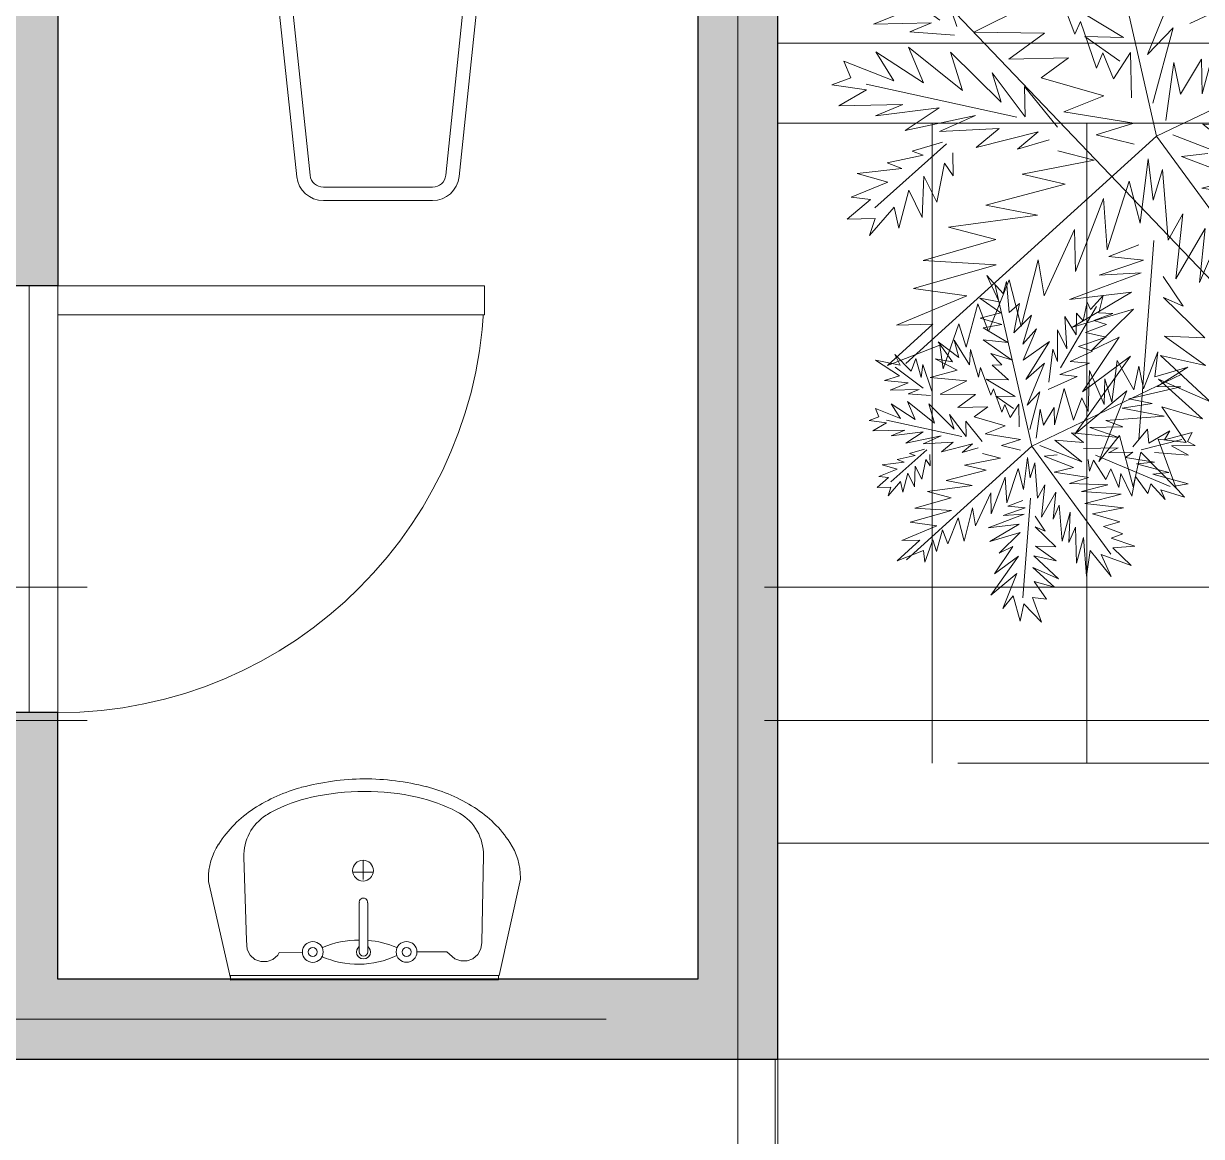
# Model space of a CAD drawing. Header units: metres. Extents: x -54 to 264, y -14 to 31.
# Drawn here: x 31.406 to 33.616, y 17.995 to 20.082 of the extents above; entities that cross this region are included whole.
import ezdxf

# ---------------------------------------------------------------- set-up
doc = ezdxf.new("R2010")
doc.units = ezdxf.units.M
doc.header["$LTSCALE"] = 0.001
doc.linetypes.add('CENTERX2', pattern=[101.6, 63.5, -12.7, 12.7, -12.7])
doc.linetypes.add('HIDDENX2', pattern=[19.05, 12.7, -6.35])
doc.layers.get('0').update_dxf_attribs({"lineweight": 13, "true_color": 0x000000})
for name, color, linetype, lineweight, true_color in [('Jach-Anotaciones-Hatch-Lum50%', 9, 'Continuous', 13, 0x808080), ('Jach-Anotaciones-Hatch-Lum80%', 250, 'Continuous', 13, 0x333333), ('JACH-Anotaciones-Lineas-EJES', 7, 'CENTERX2', 9, 0x666666), ('JACH-Arq-Lineas-Piso', 7, 'Continuous', 13, 0x1a1a1a), ('JACH-Arq-Lineas-Proyeccion', 250, 'HIDDENX2', 13, 0x333333), ('JACH-Arq-Líneas-ProyeccionCerramientos', 7, 'HIDDENX2', 13, 0x000000), ('JACH-Arq-Mobiliario01-', 250, 'Continuous', 9, 0x333333), ('JACH-Arq-Puertas01-', 7, 'Continuous', 13, 0x404040), ('JACH-ArqPaisaje-Vegetación', 7, 'Continuous', 13, 0x999999)]:
    doc.layers.add(name, color=color, linetype=linetype, lineweight=lineweight, true_color=true_color)
doc.layers.add('JACH-Arq-Muros01-Carga', color=3, linetype='Continuous', lineweight=25)

# ---------------------------------------------------------------- blocks, each defined once
blk = doc.blocks.new('*U74')
at = {"lineweight": 0}
blk.add_arc((0.075, 0), 0.8, 270, 360, dxfattribs=at)
at = {"layer": 'Jach-Anotaciones-Hatch-Lum50%'}
blk.add_lwpolyline([(0.021, 0), (0.021, -0.8), (0.075, -0.8), (0.075, 0)], close=True, dxfattribs=at)
at = {"lineweight": 30}
blk.add_wipeout([(0.075, -0.054), (0.875, -0.054), (0.875, 0), (0.075, 0)], dxfattribs=at)
blk.add_lwpolyline([(0.075, -0.054), (0.875, -0.054), (0.875, 0), (0.075, 0)], close=True)
blk = doc.blocks.new('A$C274B7A8C')
for p, q in [((0.025, 0.7), (0.475, 0.7)), ((0, 0.525), (0, 0.675)), ((0.5, 0.675), (0.5, 0.525)), ((0.475, 0.5), (0.025, 0.5)), ((0.05, 0.5), (0.0979, 0.0448)), ((0.4021, 0.0448), (0.45, 0.5)), ((0.1055, 0.475), (0.3945, 0.475)), ((0.0807, 0.4474), (0.1228, 0.0474)), ((0.3772, 0.0474), (0.4193, 0.4474)), ((0.1476, 0.025), (0.3524, 0.025)), ((0.1476, 0), (0.3524, 0))]:
    blk.add_line(p, q)
for centre, radius, start, end in [((0.025, 0.675), 0.025, 90, 180), ((0.475, 0.675), 0.025, 0, 90), ((0.025, 0.525), 0.025, 180, 270), ((0.475, 0.525), 0.025, 270, 0), ((0.1055, 0.45), 0.025, 90, 186.009), ((0.3945, 0.45), 0.025, 353.991, 90), ((0.1476, 0.05), 0.05, 186.009, 270), ((0.1476, 0.05), 0.025, 186.009, 270), ((0.3524, 0.05), 0.025, 270, 353.991), ((0.3524, 0.05), 0.05, 270, 353.991)]:
    blk.add_arc(centre, radius, start, end)
blk = doc.blocks.new('A$C6AA41FE3')
at = {"linetype": 'ByBlock'}
for p, q in [((0.1919, 0.5849), (0.3733, 0.5439)), ((0.3687, 0.04), (0.3687, 0.5439)), ((0.3687, 0.5439), (0.3772, 0.5439)), ((0.3772, 0.0411), (0.3772, 0.5439)), ((0.3026, 0.514), (0.1469, 0.5187)), ((0.32, 0.5127), (0.3026, 0.514)), ((0.3305, 0.5069), (0.32, 0.5127)), ((0.3383, 0.4979), (0.3305, 0.5069)), ((0.3425, 0.4869), (0.3383, 0.4979)), ((0.3425, 0.4752), (0.3425, 0.4869)), ((0.3305, 0.4553), (0.3383, 0.4642)), ((0.3383, 0.4642), (0.3425, 0.4752)), ((0.3251, 0.409), (0.3253, 0.4524)), ((0.3253, 0.4524), (0.3305, 0.4553)), ((0.1747, 0.3146), (0.1747, 0.2774)), ((0.1525, 0.2951), (0.1884, 0.2951)), ((0.2326, 0.3025), (0.3243, 0.3025)), ((0.2326, 0.3021), (0.2326, 0.3025)), ((0.3243, 0.3025), (0.3243, 0.3024)), ((0.2326, 0.2863), (0.2326, 0.2867)), ((0.3243, 0.2863), (0.2326, 0.2863)), ((0.3243, 0.2864), (0.3243, 0.2863)), ((0.3243, 0.1379), (0.3245, 0.1941)), ((0.3374, 0.1229), (0.3243, 0.1379)), ((0.3415, 0.1119), (0.3374, 0.1229)), ((0.3415, 0.1002), (0.3415, 0.1119)), ((0.3296, 0.0802), (0.3374, 0.0892)), ((0.3374, 0.0892), (0.3415, 0.1002)), ((0.144, 0.0693), (0.3071, 0.0724)), ((0.3071, 0.0724), (0.3191, 0.0744)), ((0.3191, 0.0744), (0.3296, 0.0802)), ((0.188, 0), (0.3687, 0.04)), ((0.3772, 0.0411), (0.3687, 0.0411))]:
    blk.add_line(p, q, dxfattribs=at)
for centre, radius in [((0.3245, 0.3895), 0.0195), ((0.3245, 0.3895), 0.00849), ((0.172, 0.2951), 0.0195), ((0.3245, 0.2136), 0.0195), ((0.3245, 0.2136), 0.00849)]:
    blk.add_circle(centre, radius, dxfattribs=at)
for centre, radius, start, end in [((0.1864, 0.4671), 0.118, 89.1785, 123.1413), ((0.1877, 0.4667), 0.1183, 87.9266, 89.8113), ((0.241, 0.3799), 0.2208, 122.6461, 147.0936), ((0.1441, 0.4288), 0.09, 88.2595, 147.7588), ((0.3304, 0.324), 0.3262, 147.383, 164.6821), ((0.3272, 0.3256), 0.3003, 152.1306, 167.3001), ((0.2193, 0.3814), 0.1789, 147.7588, 151.7723), ((0.4743, 0.289), 0.4743, 165.1956, 179.4863), ((0.5, 0.2906), 0.4766, 167.7656, 179.7702), ((0.4839, 0.3016), 0.1818, 157.4645, 179.7061), ((0.1798, 0.3042), 0.1678, 334.4875, 24.1794), ((0.4743, 0.2935), 0.4743, 180.0316, 194.3223), ((0.5, 0.2944), 0.4766, 180.2298, 192.2344), ((0.2312, 0.2944), 0.0078, 80.1551, 279.8449), ((0.3243, 0.2944), 0.013, 218.4979, 141.5021), ((0.3243, 0.2944), 0.0134, 270, 90), ((0.3243, 0.2944), 0.00798, 270, 90), ((0.4839, 0.3016), 0.1818, 184.8087, 202.5355), ((0.3272, 0.2594), 0.3003, 192.6999, 207.8694), ((0.33, 0.2597), 0.3262, 194.841, 212.14), ((0.2193, 0.2037), 0.1789, 208.2281, 209.9799), ((0.1423, 0.1592), 0.09, 209.9799, 271.0537), ((0.2402, 0.2046), 0.2208, 212.4413, 236.8887), ((0.1848, 0.1179), 0.1179, 236.4084, 270.3713), ((0.1861, 0.1183), 0.1183, 269.7541, 270.9471)]:
    blk.add_arc(centre, radius, start, end, dxfattribs=at)
blk = doc.blocks.new('A$C6CAA186E')
at = {"color": 0}
for p, q in [((0.5885, 1.7324), (0.6502, 1.6011)), ((0.6703, 1.6436), (0.5885, 1.7324)), ((0.8121, 0.8804), (0.6272, 1.6911)), ((0.6859, 1.7029), (0.6703, 1.6436)), ((0.6997, 1.5475), (0.6859, 1.7029)), ((1.1056, 1.5624), (1.1693, 1.6332)), ((1.1693, 1.6332), (1.148, 1.5465)), ((0.553, 1.6201), (0.6577, 1.5466)), ((0.6502, 1.6011), (0.553, 1.6201)), ((0.7514, 1.5928), (0.6997, 1.5475)), ((0.7229, 1.4469), (0.7514, 1.5928)), ((1.0689, 1.5069), (1.09, 1.6)), ((1.09, 1.6), (1.1056, 1.5624)), ((0.9561, 1.2709), (1.1368, 1.5778)), ((0.6577, 1.5466), (0.5552, 1.5191)), ((0.8115, 1.5351), (0.7229, 1.4469)), ((0.7684, 1.389), (0.8115, 1.5351)), ((1.0346, 1.4368), (1.0365, 1.5441)), ((1.0365, 1.5441), (1.0689, 1.5069)), ((1.2175, 1.5438), (1.1235, 1.5081)), ((1.148, 1.5465), (1.2175, 1.5438)), ((0.5552, 1.5191), (0.6631, 1.4878)), ((0.9877, 1.3663), (0.9779, 1.5281)), ((0.9779, 1.5281), (1.0346, 1.4368)), ((1.1235, 1.5081), (1.1871, 1.4884)), ((0.6631, 1.4878), (0.5688, 1.471)), ((1.1871, 1.4884), (1.0806, 1.4483)), ((0.5688, 1.471), (0.6924, 1.3979)), ((0.8362, 1.4662), (0.7684, 1.389)), ((0.7701, 1.3091), (0.8362, 1.4662)), ((0.9407, 1.3022), (0.9415, 1.4621)), ((0.9415, 1.4621), (0.9877, 1.3663)), ((1.0806, 1.4483), (1.1842, 1.4252)), ((1.1842, 1.4252), (1.0464, 1.3781)), ((0.3451, 1.401), (0.4167, 1.3015)), ((0.4478, 1.3232), (0.3451, 1.401)), ((0.5012, 1.2865), (0.4249, 1.409)), ((0.4249, 1.409), (0.4478, 1.3232)), ((0.5701, 1.4121), (0.7111, 1.312)), ((0.6924, 1.3979), (0.5701, 1.4121)), ((0.9006, 1.4023), (0.7701, 1.3091)), ((0.7826, 1.2125), (0.9006, 1.4023)), ((0.5059, 1.3623), (0.5012, 1.2865)), ((0.5467, 1.2243), (0.5059, 1.3623)), ((0.8986, 1.2003), (0.9183, 1.3648)), ((0.9183, 1.3648), (0.9407, 1.3022)), ((1.0464, 1.3781), (1.1163, 1.3543)), ((0.1277, 1.3374), (0.2094, 1.255)), ((0.154, 1.2854), (0.1277, 1.3374)), ((0.6073, 1.3435), (0.6632, 1.2857)), ((0.7111, 1.312), (0.6073, 1.3435)), ((1.1163, 1.3543), (1.0038, 1.3035)), ((1.4425, 1.3508), (1.3707, 1.1662)), ((1.4284, 1.2263), (1.4425, 1.3508)), ((0.0314, 1.3101), (0.154, 1.2854)), ((0.151, 1.2306), (0.0314, 1.3101)), ((0.2094, 1.255), (0.2333, 1.3187)), ((0.2333, 1.3187), (0.2585, 1.2224)), ((0.3301, 1.3165), (0.4386, 1.2599)), ((0.4167, 1.3015), (0.3301, 1.3165)), ((1.0038, 1.3035), (1.1007, 1.2951)), ((1.2393, 1.3086), (1.2122, 1.0996)), ((1.3224, 1.1609), (1.2393, 1.3086)), ((0.2701, 1.17), (0.129, 1.2743)), ((0.2585, 1.2224), (0.2676, 1.2878)), ((0.2676, 1.2878), (0.3125, 1.1541)), ((0.5562, 1.2729), (0.5467, 1.2243)), ((0.6075, 1.1351), (0.5562, 1.2729)), ((0.6632, 1.2857), (0.6149, 1.2847)), ((0.6149, 1.2847), (0.6964, 1.2107)), ((0.8756, 1.2945), (0.7826, 1.2125)), ((0.7896, 1.0843), (0.8756, 1.2945)), ((1.1007, 1.2951), (0.9526, 1.2372)), ((1.3473, 1.2793), (1.3224, 1.1609)), ((1.3707, 1.1662), (1.3473, 1.2793)), ((1.5936, 1.274), (1.4284, 1.2263)), ((1.4399, 1.1782), (1.5936, 1.274)), ((0.4386, 1.2599), (0.3047, 1.2234)), ((0.8121, 0.8804), (1.5628, 1.2397)), ((1.1015, 1.2572), (1.0954, 1.053)), ((1.1746, 1.0883), (1.1015, 1.2572)), ((0.0757, 1.208), (0.151, 1.2306)), ((0.1938, 1.1958), (0.0757, 1.208)), ((0.3047, 1.2234), (0.4882, 1.2062)), ((0.5848, 1.2146), (0.7298, 1.1272)), ((0.6964, 1.2107), (0.5848, 1.2146)), ((1.039, 1.2285), (0.8952, 1.1623)), ((0.9526, 1.2372), (1.039, 1.2285)), ((1.1782, 1.2168), (1.1746, 1.0883)), ((1.2122, 1.0996), (1.1782, 1.2168)), ((0.1041, 1.1602), (0.1938, 1.1958)), ((0.4882, 1.2062), (0.3549, 1.1403)), ((0.2492, 1.1633), (0.1041, 1.1602)), ((0.195, 1.1411), (0.2492, 1.1633)), ((0.6216, 1.167), (0.6075, 1.1351)), ((0.662, 1.05), (0.6216, 1.167)), ((0.8534, 1.1509), (0.7896, 1.0843)), ((0.8027, 0.9625), (0.8534, 1.1509)), ((0.9751, 1.1682), (0.9264, 0.9862)), ((1.0206, 1.0093), (0.9751, 1.1682)), ((1.2981, 1.1162), (1.5578, 1.1765)), ((1.5578, 1.1765), (1.4399, 1.1782)), ((0.3067, 1.1329), (0.195, 1.1411)), ((0.3549, 1.1403), (0.5317, 1.1377)), ((0.5317, 1.1377), (0.4426, 1.0727)), ((0.7298, 1.1272), (0.6329, 1.1294)), ((0.6329, 1.1294), (0.7205, 1.0681)), ((1.0624, 1.1217), (1.0206, 1.0093)), ((1.0954, 1.053), (1.0624, 1.1217)), ((0.2293, 1.0134), (0.1098, 1.0909)), ((0.1098, 1.0909), (0.1555, 1.0182)), ((0.1916, 1.1031), (0.2293, 1.0134)), ((0.3265, 0.9945), (0.1916, 1.1031)), ((0.2971, 1.0906), (0.3265, 0.9945)), ((0.4239, 0.965), (0.2971, 1.0906)), ((1.2655, 1.0692), (1.4144, 1.0934)), ((1.4144, 1.0934), (1.2981, 1.1162)), ((0.0303, 1.0681), (0.048, 1.0264)), ((0.1555, 1.0182), (0.0303, 1.0681)), ((0.4426, 1.0727), (0.592, 1.0759)), ((0.592, 1.0759), (0.5236, 1.026)), ((0.678, 1.0882), (0.662, 1.05)), ((0.7046, 1.0236), (0.678, 1.0882)), ((0.7474, 1.0897), (0.7046, 1.0236)), ((0.7498, 0.9761), (0.7474, 1.0897)), ((0.8552, 1.0647), (0.8352, 0.919)), ((0.8717, 0.9851), (0.8552, 1.0647)), ((0.9245, 1.0725), (0.8717, 0.9851)), ((0.9264, 0.9862), (0.9245, 1.0725)), ((1.4747, 1.0295), (1.2655, 1.0692)), ((0.4836, 0.9284), (0.4013, 1.0382)), ((0.4013, 1.0382), (0.4239, 0.965)), ((0.048, 1.0264), (0, 1.0085)), ((0, 1.0085), (0.0866, 0.9957)), ((0.4626, 0.9279), (0.0862, 1.0104)), ((0.482, 1.0041), (0.4836, 0.9284)), ((0.5641, 0.9027), (0.482, 1.0041)), ((0.5236, 1.026), (0.6803, 0.981)), ((1.1826, 1.0085), (1.4747, 1.0295)), ((1.2675, 0.9767), (1.1826, 1.0085)), ((0.0866, 0.9957), (0.0179, 0.9563)), ((0.6803, 0.981), (0.5801, 0.941)), ((1.1034, 0.9732), (1.2675, 0.9767)), ((1.2475, 0.9236), (1.1034, 0.9732)), ((0.0179, 0.9563), (0.1778, 0.9597)), ((0.1778, 0.9597), (0.109, 0.9309)), ((0.109, 0.9309), (0.2685, 0.9511)), ((0.2685, 0.9511), (0.1834, 0.8946)), ((1.0114, 0.946), (1.2475, 0.9236)), ((1.0713, 0.8988), (1.0114, 0.946)), ((1.318, 0.8767), (1.3919, 0.9646)), ((1.3919, 0.9646), (1.3976, 0.8953)), ((1.3976, 0.8953), (1.5036, 0.9565)), ((1.5036, 0.9565), (1.4772, 0.9117)), ((1.4772, 0.9117), (1.6153, 0.9483)), ((1.6153, 0.9483), (1.591, 0.9036)), ((0.1834, 0.8946), (0.3594, 0.932)), ((0.3594, 0.932), (0.2697, 0.8922)), ((0.5801, 0.941), (0.7554, 0.9131)), ((1.3604, 0.8608), (1.5634, 0.9135)), ((0.2697, 0.8922), (0.419, 0.8996)), ((0.419, 0.8996), (0.3611, 0.8521)), ((0.3611, 0.8521), (0.5159, 0.8912)), ((0.5159, 0.8912), (0.4643, 0.848)), ((0.7554, 0.9131), (0.6613, 0.8838)), ((0.6613, 0.8838), (0.7565, 0.8605)), ((0.928, 0.9105), (1.0713, 0.8988)), ((1.0629, 0.8019), (0.928, 0.9105)), ((1.591, 0.9036), (1.6293, 0.8834)), ((0.2872, 0.8611), (0.1076, 0.7015)), ((0.8121, 0.8804), (0.1853, 0.3118)), ((0.2766, 0.865), (0.2013, 0.8424)), ((0.4643, 0.848), (0.5437, 0.8707)), ((0.8121, 0.8804), (1.2074, 0.3399)), ((0.8528, 0.8836), (1.0629, 0.8019)), ((1.072, 0.8673), (1.2445, 0.871)), ((1.2445, 0.871), (1.1966, 0.8468)), ((1.6293, 0.8834), (1.5115, 0.8809)), ((1.5115, 0.8809), (1.5967, 0.8343)), ((0.2289, 0.8325), (0.1388, 0.8137)), ((0.2013, 0.8424), (0.2289, 0.8325)), ((0.3037, 0.7814), (0.3024, 0.8382)), ((0.5654, 0.8438), (0.6563, 0.8205)), ((0.875, 0.8294), (0.9401, 0.8371)), ((1.0214, 0.7736), (0.875, 0.8294)), ((1.1316, 0.8349), (1.5053, 0.6787)), ((1.1966, 0.8468), (1.3186, 0.8494)), ((1.3186, 0.8494), (1.2812, 0.8233)), ((1.5967, 0.8343), (1.4259, 0.8475)), ((0.1749, 0.7997), (0.0637, 0.7868)), ((0.1388, 0.8137), (0.1749, 0.7997)), ((0.263, 0.7153), (0.2819, 0.8125)), ((0.2819, 0.8125), (0.3037, 0.7814)), ((0.6563, 0.8205), (0.4761, 0.7851)), ((0.7712, 0.6631), (0.791, 0.8234)), ((0.791, 0.8234), (0.8037, 0.7206)), ((0.8037, 0.7206), (0.8273, 0.7968)), ((0.8273, 0.7968), (0.8416, 0.6204)), ((1.1018, 0.7543), (1.0942, 0.813)), ((1.1216, 0.8094), (1.1018, 0.7543)), ((1.1826, 0.7139), (1.1216, 0.8094)), ((1.2812, 0.8233), (1.427, 0.7991)), ((1.427, 0.7991), (1.3367, 0.7909)), ((0.0637, 0.7868), (0.1399, 0.7653)), ((0.2259, 0.6767), (0.23, 0.7799)), ((0.23, 0.7799), (0.263, 0.7153)), ((0.4761, 0.7851), (0.584, 0.7601)), ((0.6885, 0.5961), (0.7437, 0.7677)), ((0.7437, 0.7677), (0.7712, 0.6631)), ((0.9251, 0.7505), (1.0214, 0.7736)), ((1.2088, 0.7671), (1.1826, 0.7139)), ((1.2487, 0.6732), (1.2088, 0.7671)), ((1.3367, 0.7909), (1.4975, 0.748)), ((0.1399, 0.7653), (0.0481, 0.7276)), ((0.1676, 0.6502), (0.1929, 0.7454)), ((0.1929, 0.7454), (0.2259, 0.6767)), ((0.584, 0.7601), (0.3852, 0.7074)), ((1.0961, 0.7226), (0.9251, 0.7505)), ((1.2577, 0.7429), (1.2487, 0.6732)), ((1.3127, 0.6304), (1.2577, 0.7429)), ((1.4975, 0.748), (1.4177, 0.74)), ((1.4177, 0.74), (1.5955, 0.6912)), ((0.0966, 0.7223), (0.0387, 0.6727)), ((0.0481, 0.7276), (0.0966, 0.7223)), ((0.3852, 0.7074), (0.5141, 0.6828)), ((0.6097, 0.5418), (0.6794, 0.7242)), ((0.6794, 0.7242), (0.6885, 0.5961)), ((1.0021, 0.6932), (1.0961, 0.7226)), ((1.3317, 0.7276), (1.3127, 0.6304)), ((1.3924, 0.6426), (1.3317, 0.7276)), ((0.0943, 0.6318), (0.1559, 0.7025)), ((0.1559, 0.7025), (0.1676, 0.6502)), ((0.5141, 0.6828), (0.2917, 0.6528)), ((0.8416, 0.6204), (0.878, 0.6864)), ((0.878, 0.6864), (0.8605, 0.524)), ((1.1937, 0.6868), (1.0021, 0.6932)), ((1.0618, 0.6524), (1.1937, 0.6868)), ((1.4082, 0.6914), (1.3924, 0.6426)), ((1.4793, 0.6129), (1.4082, 0.6914)), ((1.5955, 0.6912), (1.5263, 0.6792)), ((1.5263, 0.6792), (1.5759, 0.6255)), ((0.0387, 0.6727), (0.1081, 0.6742)), ((0.1081, 0.6742), (0.0943, 0.6318)), ((0.2917, 0.6528), (0.4102, 0.6217)), ((0.8605, 0.524), (0.9335, 0.6497)), ((0.9335, 0.6497), (0.9196, 0.5147)), ((1.2599, 0.6398), (1.0618, 0.6524)), ((1.4573, 0.6609), (1.4793, 0.6129)), ((1.5759, 0.6255), (1.4573, 0.6609)), ((0.4102, 0.6217), (0.2282, 0.5694)), ((0.531, 0.4812), (0.6074, 0.6469)), ((0.6074, 0.6469), (0.6097, 0.5418)), ((0.8058, 0.6196), (0.768, 0.1222)), ((1.0778, 0.5938), (1.2599, 0.6398)), ((0.7682, 0.6083), (0.693, 0.5793)), ((1.2719, 0.5706), (1.0778, 0.5938)), ((0.2282, 0.5694), (0.4115, 0.5586)), ((0.4737, 0.4042), (0.5165, 0.5713)), ((0.5165, 0.5713), (0.531, 0.4812)), ((0.7795, 0.5706), (0.6688, 0.5325)), ((0.693, 0.5793), (0.7795, 0.5706)), ((0.9196, 0.5147), (0.9497, 0.5848)), ((0.9497, 0.5848), (0.964, 0.4041)), ((1.1168, 0.5421), (1.2719, 0.5706)), ((0.4115, 0.5586), (0.2045, 0.4994)), ((0.7739, 0.539), (0.5943, 0.472)), ((0.6688, 0.5325), (0.7739, 0.539)), ((0.964, 0.4041), (1.0051, 0.5502)), ((1.0051, 0.5502), (0.9978, 0.3985)), ((1.2524, 0.5008), (1.1168, 0.5421)), ((0.3919, 0.3919), (0.4439, 0.5214)), ((0.4439, 0.5214), (0.4737, 0.4042)), ((0.8788, 0.4549), (0.8288, 0.5296)), ((0.3374, 0.4812), (0.1622, 0.4081)), ((0.2045, 0.4994), (0.3374, 0.4812)), ((0.5943, 0.472), (0.7497, 0.49)), ((0.7497, 0.49), (0.6021, 0.4027)), ((0.9331, 0.3761), (0.8299, 0.477)), ((0.8299, 0.477), (0.8788, 0.4549)), ((0.9978, 0.3985), (1.032, 0.475)), ((1.032, 0.475), (1.0358, 0.2941)), ((1.1708, 0.478), (1.2524, 0.5008)), ((1.2683, 0.4422), (1.1708, 0.478)), ((0.3359, 0.3528), (0.3652, 0.4608)), ((0.3652, 0.4608), (0.3919, 0.3919)), ((0.6021, 0.4027), (0.7548, 0.4481)), ((0.7548, 0.4481), (0.6497, 0.3448)), ((1.2099, 0.4199), (1.2683, 0.4422)), ((1.0358, 0.2941), (1.0709, 0.4232)), ((1.0709, 0.4232), (1.0856, 0.23)), ((1.3286, 0.3803), (1.2099, 0.4199)), ((0.2527, 0.41), (0.1391, 0.3066)), ((0.1622, 0.4081), (0.2527, 0.41)), ((0.2782, 0.299), (0.3179, 0.4114)), ((0.3179, 0.4114), (0.3359, 0.3528)), ((0.1391, 0.3066), (0.2706, 0.3578)), ((0.2706, 0.3578), (0.2782, 0.299)), ((0.7184, 0.3778), (0.6266, 0.2412)), ((0.6497, 0.3448), (0.7184, 0.3778)), ((0.832, 0.3803), (0.9331, 0.3761)), ((0.9345, 0.3067), (0.832, 0.3803)), ((1.0856, 0.23), (1.1039, 0.3587)), ((1.1039, 0.3587), (1.2098, 0.2284)), ((1.2172, 0.3717), (1.3286, 0.3803)), ((1.3096, 0.2831), (1.2172, 0.3717)), ((0.7468, 0.33), (0.6078, 0.1356)), ((0.6266, 0.2412), (0.7468, 0.33)), ((0.8225, 0.3317), (0.9345, 0.3067)), ((0.947, 0.2165), (0.8225, 0.3317)), ((1.159, 0.3388), (1.3096, 0.2831)), ((1.2098, 0.2284), (1.159, 0.3388)), ((0.8174, 0.2726), (0.947, 0.2165)), ((0.9269, 0.174), (0.8174, 0.2726)), ((0.6078, 0.1356), (0.7381, 0.2436)), ((0.7381, 0.2436), (0.6682, 0.0674)), ((0.8252, 0.2034), (0.9269, 0.174)), ((0.886, 0.1142), (0.8252, 0.2034)), ((0.6682, 0.0674), (0.7194, 0.1317)), ((0.7194, 0.1317), (0.7537, 0.004)), ((0.8611, 0), (0.8164, 0.1232)), ((0.8164, 0.1232), (0.886, 0.1142)), ((0.7537, 0.004), (0.7729, 0.0907)), ((0.7729, 0.0907), (0.8611, 0))]:
    blk.add_line(p, q, dxfattribs=at)
blk = doc.blocks.new('*U63')
at = {"layer": 'JACH-Arq-Lineas-Piso', "linetype": 'HIDDENX2', "lineweight": 0, "ltscale": 100}
blk.add_lwpolyline([(0, 0.6), (0, -0.6)], dxfattribs=at)
blk = doc.blocks.new('*U64')
at = {"layer": 'JACH-Arq-Lineas-Piso', "color": 0, "linetype": 'ByBlock', "lineweight": -2, "transparency": 16777216}
for p in [(-2.61, 0), (-2.32, 0)]:
    blk.add_blockref('*U63', p, dxfattribs=at)

msp = doc.modelspace()

# ---------------------------------------------------------------- hatches: boundary and pattern name
at = {"layer": 'Jach-Anotaciones-Hatch-Lum80%', "ltscale": 100}
for points in [[(29.6609, 20.6012), (29.8109, 20.6012), (29.8109, 20.34), (31.3209, 20.34), (31.3209, 20.6), (31.4709, 20.6), (31.4709, 19.59), (31.3209, 19.59), (31.3209, 20.19), (29.8109, 20.19), (29.8109, 19.59), (29.6609, 19.59)], [(32.6709, 18.29), (31.4709, 18.29), (31.4709, 18.79), (31.3209, 18.79), (31.3209, 18.14), (32.8209, 18.14), (32.8209, 20.6), (32.6709, 20.6)]]:
    msp.add_hatch(color=256, dxfattribs=at).paths.add_polyline_path(points)

# ---------------------------------------------------------------- linework, layer by layer
at = {"layer": 'JACH-Anotaciones-Lineas-EJES', "ltscale": 100}
for points in [[(32.7459, -2.375), (32.7459, 25.9153)], [(22.6359, 18.775), (52.1472, 18.775)], [(-4.3309, 18.215), (52.1472, 18.215)]]:
    msp.add_lwpolyline(points, dxfattribs=at)
at = {"layer": 'JACH-Arq-Lineas-Piso', "linetype": 'HIDDENX2', "ltscale": 100}
msp.add_lwpolyline([(32.8209, 19.895), (32.8209, 18.695)], dxfattribs=at)
at = {"layer": 'JACH-Arq-Lineas-Piso', "ltscale": 100}
for points in [[(32.8209, 19.895), (36.3009, 19.895)], [(32.8209, 15.85), (32.8209, 18.14)], [(32.8209, 18.14), (37.2259, 18.14)]]:
    msp.add_lwpolyline(points, dxfattribs=at)
at = {"layer": 'JACH-Arq-Lineas-Proyeccion', "ltscale": 100}
msp.add_lwpolyline([(32.8209, 20.45), (37.2209, 15.85)], dxfattribs=at)
at = {"layer": 'JACH-Arq-Lineas-Proyeccion', "linetype": 'HIDDENX2', "ltscale": 100}
msp.add_lwpolyline([(32.8159, 18.14), (32.8159, 15.85)], dxfattribs=at)
at = {"layer": 'JACH-Arq-Líneas-ProyeccionCerramientos', "lineweight": 0, "ltscale": 100}
for points in [[(35.8607, 20.045), (32.8209, 20.045), (32.8209, 19.895), (35.908, 19.895)], [(36.3337, 18.695), (32.8209, 18.695), (32.8209, 18.545), (36.381, 18.545)]]:
    msp.add_lwpolyline(points, dxfattribs=at)
at = {"layer": 'JACH-Arq-Muros01-Carga', "ltscale": 100}
for points in [[(29.6609, 20.6012), (29.8109, 20.6012), (29.8109, 20.34), (31.3209, 20.34), (31.3209, 20.6), (31.4709, 20.6), (31.4709, 19.59), (31.3209, 19.59), (31.3209, 20.19), (29.8109, 20.19), (29.8109, 19.59), (29.6609, 19.59)], [(32.6709, 18.29), (31.4709, 18.29), (31.4709, 18.79), (31.3209, 18.79), (31.3209, 18.14), (32.8209, 18.14), (32.8209, 20.6), (32.6709, 20.6)]]:
    msp.add_lwpolyline(points, close=True, dxfattribs=at)

# ---------------------------------------------------------------- block references
at = {"layer": 'JACH-Arq-Lineas-Piso'}
msp.add_blockref('*U64', (35.7209, 19.295), dxfattribs=at)
at = {"layer": 'JACH-Arq-Mobiliario01-', "ltscale": 100, "rotation": 0.02014201114528871}
msp.add_blockref('A$C274B7A8C', (31.8211, 19.7499), dxfattribs=at)
at = {"layer": 'JACH-Arq-Mobiliario01-', "ltscale": 100, "xscale": -1, "rotation": 90.05036226111943}
msp.add_blockref('A$C6AA41FE3', (32.3381, 18.666), dxfattribs=at)
at = {"layer": 'JACH-ArqPaisaje-Vegetación'}
for p, xscale, yscale, zscale in [((32.9224, 19.2105), 0.75, 0.75, 0.75), ((32.9928, 18.9596), 0.375, 0.375, 0.375)]:
    msp.add_blockref('A$C6CAA186E', p, dxfattribs=dict(at, xscale=xscale, yscale=yscale, zscale=zscale))

# ---------------------------------------------------------------- next in the draw order: block references
at = {"layer": 'JACH-Arq-Puertas01-', "ltscale": 100}
msp.add_blockref('*U74', (31.3959, 19.59), dxfattribs=at)

# ---------------------------------------------------------------- next in the draw order: linework, layer by layer
at = {"layer": 'JACH-Anotaciones-Lineas-EJES', "ltscale": 100}
msp.add_lwpolyline([(22.6359, 19.025), (52.1472, 19.025)], dxfattribs=at)
at = {"layer": 'JACH-Arq-Líneas-ProyeccionCerramientos', "lineweight": 0, "ltscale": 100}
msp.add_lwpolyline([(31.4709, 19.59), (31.4709, 18.79)], dxfattribs=at)

doc.saveas('drawing.dxf')
